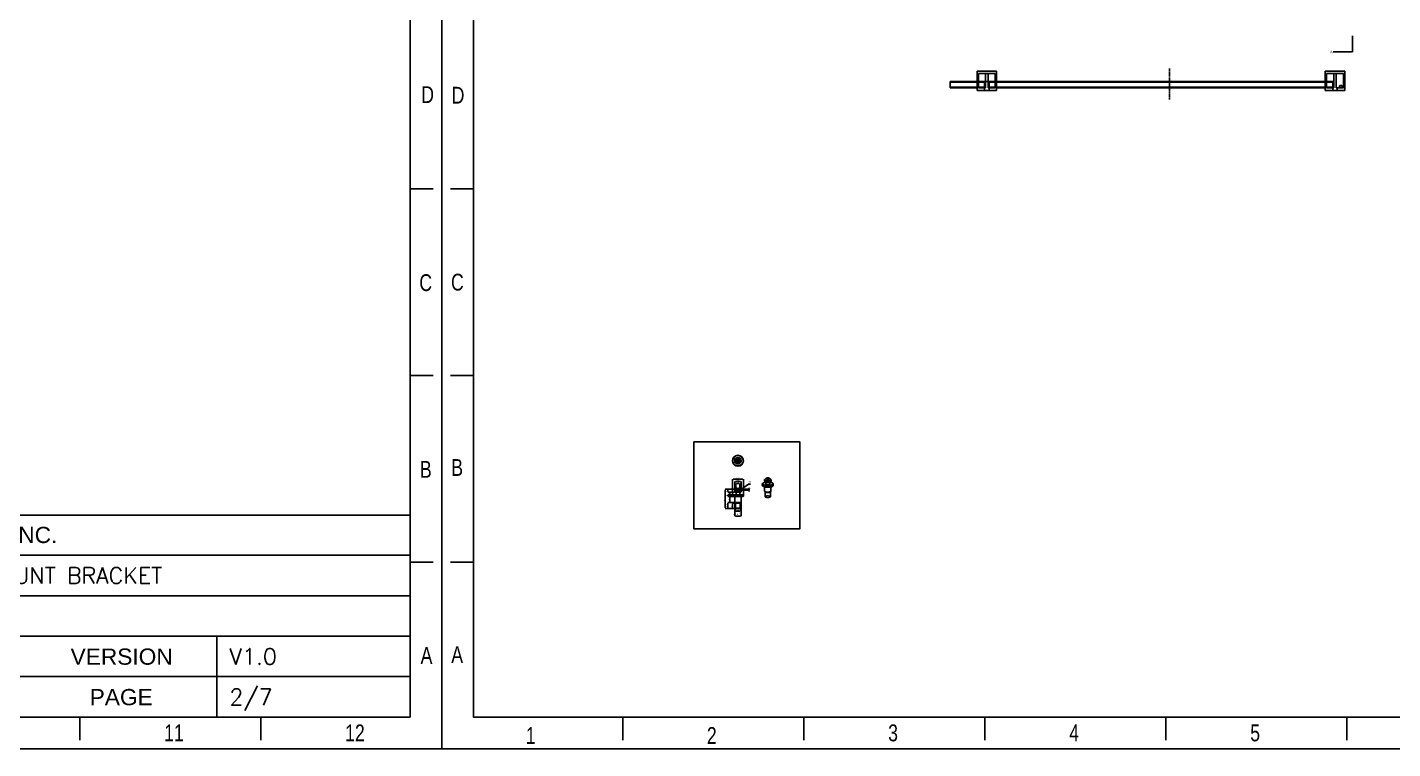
# Model space of a CAD drawing. Header units: millimetres. Extents: x 9226 to 36041, y 16031 to 21779.
# Drawn here: x 15320 to 17437, y 16031 to 17150 of the extents above; entities that cross this region are included whole.
import ezdxf

# ---------------------------------------------------------------- set-up
doc = ezdxf.new("R2010")
doc.units = ezdxf.units.MM
doc.linetypes.add('CENTER', pattern=[0.6, 0.375, -0.075, 0.075, -0.075])
doc.layers.add('02___PRT_ALL_AXES', color=7, linetype='Continuous')
doc.layers.add('center', color=1, linetype='CENTER')
doc.layers.add('标注层', color=3, linetype='Continuous', lineweight=25)
doc.styles.add('CKSTANDARD', font='arial.ttf')
doc.styles.add('Roamns', font='romans.shx')
doc.styles.add('SLDTEXTSTYLE2', font='')
doc.styles.add('SLDTEXTSTYLE5', font='TXT', dxfattribs={"width": 0.7})
doc.styles.get("Standard").update_dxf_attribs({"font": 'arial.ttf'})
doc.styles.get('SLDTEXTSTYLE2').set_extended_font_data('宋体')
doc.dimstyles.new('ISO-15', dxfattribs={"dimtxt": 15, "dimasz": 4, "dimexe": 1.25, "dimexo": 5, "dimgap": 5, "dimtad": 1, "dimtoh": 1, "dimdec": 1, "dimdsep": 46, "dimtxsty": 'Standard', "dimcen": 2.5, "dimadec": 0, "dimazin": 0, "dimtfac": 1, "dimtdec": 1, "dimtmove": 0, "dimatfit": 3, "dimfxl": 1, "dimarcsym": 0})
doc.dimstyles.new('SLDDIMSTYLE0', dxfattribs={"dimtxt": 2, "dimasz": 1, "dimexe": 0, "dimexo": 0.0625, "dimgap": 0.5, "dimtad": 1, "dimtoh": 1, "dimrnd": 1e-09, "dimzin": 9, "dimdsep": 46, "dimtxsty": 'SLDTEXTSTYLE2', "dimcen": 0.09, "dimazin": 2, "dimtp": 0.05, "dimtm": 0.05, "dimtfac": 1, "dimtmove": 0, "dimatfit": 3, "dimfxl": 1, "dimfrac": 2, "dimtolj": 1, "dimarcsym": 0})

# ---------------------------------------------------------------- blocks, each defined once
blk = doc.blocks.new('standard template')
for p, q in [((456, 14517), (54, 14517)), ((37812, 14517), (37409, 14517)), ((456, 11245), (54, 11245)), ((37812, 11245), (37409, 11245)), ((456, 10901), (456, 8211)), ((456, 8211), (456, 10446)), ((456, 6313), (456, 10291)), ((23857, 8796), (37409, 8796)), ((456, 7973), (54, 7973)), ((456, 7944), (456, 5254)), ((23857, 8093), (37409, 8093)), ((37812, 7973), (37409, 7973)), ((23857, 7383), (37409, 7383)), ((23857, 6674), (37409, 6674)), ((34021, 6674), (34021, 5254)), ((23857, 5964), (37409, 5964)), ((456, 5254), (37409, 5254)), ((3074, 5254), (3074, 4851)), ((6246, 4851), (6246, 5254)), ((9418, 4851), (9418, 5254)), ((12589, 4851), (12589, 5254)), ((15761, 4851), (15761, 5254)), ((31619, 4851), (31619, 5254)), ((34791, 4851), (34791, 5254))]:
    blk.add_line(p, q)
at = {"color": 7}
blk.add_line((28856, 8796), (31734, 8796), dxfattribs=at)
blk.add_lwpolyline([(37963, 4700), (-97, 4700), (-97, 30879), (37963, 30879)], close=True)
for points in [[(456, 6674), (456, 5964), (456, 5254), (456, 30226), (37409, 30226), (37409, 5254)], [(456, 9631), (456, 8921), (456, 8211)]]:
    blk.add_lwpolyline(points, dxfattribs=at)
at = {"style": 'CKSTANDARD', "width": 0.75}
for s, height, p in [('D', 295, (74, 16009)), ('D', 295, (37601, 16020)), ('C', 295, (62, 12732)), ('C', 295, (37567, 12723)), ('B', 295, (67, 9483)), ('B', 295, (37578, 9450)), ('A', 295, (67, 6202)), ('A', 295, (37590, 6188)), ('1', 295, (1373, 4783)), ('2', 295, (4545, 4783)), ('3', 295, (7722, 4830)), ('4', 295, (10894, 4830)), ('5', 295, (14066, 4830)), ('11', 294.8, (33096, 4830)), ('12', 294.8, (36267, 4830))]:
    blk.add_text(s, height=height, dxfattribs=at).set_placement(p)
at = {"char_height": 284.52, "width": 3912.01, "attachment_point": 1, "style": 'Roamns'}
for s, insert in [('{\\fArial|b0|i0|c0|p34;ABSEN INC.}', (28972, 8590)), ('{\\fArial|b0|i0|c0|p34;VERSION}', (31457, 6457)), ('{\\fArial|b0|i0|c0|p34;PAGE}', (31791, 5747))]:
    blk.add_mtext(s, dxfattribs=dict(at, insert=insert))
at = {"style": 'Roamns'}
for tag, p in [('PAGE_NAME', (27466, 7594)), ('PROJECT_NAME', (27466, 6884)), ('DRAWN_NAME', (27466, 6174)), ('VERSION', (34241, 6174)), ('SELECT_DATA', (27466, 5464)), ('PAGE_NUMBER', (34241, 5464))]:
    blk.add_attdef(tag, p, '', height=285, dxfattribs=at)
blk = doc.blocks.new('*D370')
at = {"layer": 'Defpoints', "color": 0, "transparency": 16777216}
for p in [(16416.5, 16431.3), (16426.5, 16445.3), (16426.5, 16431.3)]:
    blk.add_point(p, dxfattribs=at)
at = {"layer": '标注层', "color": 0, "lineweight": -2, "transparency": 16777216}
for p, q in [((16416.5, 16431.3), (16416.5, 16445.3)), ((16417.5, 16445.3), (16425.5, 16445.3)), ((16426.5, 16431.3), (16426.5, 16445.3))]:
    blk.add_line(p, q, dxfattribs=at)
at = {"layer": '标注层', "color": 0, "transparency": 16777216}
for points in [[(16417.5, 16445.5), (16417.5, 16445.2), (16416.5, 16445.3)], [(16425.5, 16445.5), (16425.5, 16445.2), (16426.5, 16445.3)]]:
    blk.add_solid(points, dxfattribs=at)
at = {"layer": '标注层', "color": 0, "transparency": 16777216, "insert": (16421.5, 16447.8), "char_height": 2, "attachment_point": 2, "style": 'SLDTEXTSTYLE2'}
blk.add_mtext('\\A1;%%c10', dxfattribs=at)
blk = doc.blocks.new('*D371')
at = {"layer": 'Defpoints', "color": 0, "transparency": 16777216}
for p in [(16430, 16448.8), (16413, 16424.3), (16430, 16424.3)]:
    blk.add_point(p, dxfattribs=at)
at = {"layer": '标注层', "color": 0, "lineweight": -2, "transparency": 16777216}
for p, q in [((16413, 16424.3), (16413, 16448.8)), ((16414, 16448.8), (16429, 16448.8)), ((16430, 16424.3), (16430, 16448.8))]:
    blk.add_line(p, q, dxfattribs=at)
at = {"layer": '标注层', "color": 0, "transparency": 16777216}
for points in [[(16414, 16449), (16414, 16448.6), (16413, 16448.8)], [(16429, 16449), (16429, 16448.6), (16430, 16448.8)]]:
    blk.add_solid(points, dxfattribs=at)
at = {"layer": '标注层', "color": 0, "transparency": 16777216, "insert": (16421.5, 16451.3), "char_height": 2, "attachment_point": 2, "style": 'SLDTEXTSTYLE2'}
blk.add_mtext('\\A1;%%c17', dxfattribs=at)
blk = doc.blocks.new('*D372')
at = {"layer": 'Defpoints', "color": 0, "transparency": 16777216}
for p in [(16424.5, 16441.9), (16418.5, 16428.8), (16424.5, 16428.8)]:
    blk.add_point(p, dxfattribs=at)
at = {"layer": '标注层', "color": 0, "lineweight": -2, "transparency": 16777216}
for p, q in [((16418.5, 16428.8), (16418.5, 16441.9)), ((16419.5, 16441.9), (16423.5, 16441.9)), ((16424.5, 16428.8), (16424.5, 16441.9))]:
    blk.add_line(p, q, dxfattribs=at)
at = {"layer": '标注层', "color": 0, "transparency": 16777216}
for points in [[(16419.5, 16442.1), (16419.5, 16441.8), (16418.5, 16441.9)], [(16423.5, 16442.1), (16423.5, 16441.8), (16424.5, 16441.9)]]:
    blk.add_solid(points, dxfattribs=at)
at = {"layer": '标注层', "color": 0, "transparency": 16777216, "insert": (16421.5, 16444.4), "char_height": 2, "attachment_point": 2, "style": 'SLDTEXTSTYLE2'}
blk.add_mtext('\\A1;%%c6', dxfattribs=at)
blk = doc.blocks.new('*D373')
at = {"layer": 'Defpoints', "color": 0, "transparency": 16777216}
for p in [(16416.6, 16412.8), (16426.4, 16412.8), (16426.4, 16391.7)]:
    blk.add_point(p, dxfattribs=at)
at = {"layer": '标注层', "color": 0, "lineweight": -2, "transparency": 16777216}
for p, q in [((16416.6, 16412.7), (16416.6, 16391.7)), ((16426.4, 16412.7), (16426.4, 16391.7)), ((16417.6, 16391.7), (16425.4, 16391.7))]:
    blk.add_line(p, q, dxfattribs=at)
at = {"layer": '标注层', "color": 0, "transparency": 16777216}
for points in [[(16417.6, 16391.9), (16417.6, 16391.6), (16416.6, 16391.7)], [(16425.4, 16391.9), (16425.4, 16391.6), (16426.4, 16391.7)]]:
    blk.add_solid(points, dxfattribs=at)
at = {"layer": '标注层', "color": 0, "transparency": 16777216, "insert": (16421.5, 16396.8), "char_height": 2, "attachment_point": 2, "style": 'SLDTEXTSTYLE2'}
blk.add_mtext('\\A1;%%c9.8\\S+0.1^  0;', dxfattribs=at)
blk = doc.blocks.new('*D374')
at = {"layer": 'Defpoints', "color": 0, "transparency": 16777216}
for p in [(16417.5, 16403.8), (16425.5, 16403.8), (16425.5, 16399.4)]:
    blk.add_point(p, dxfattribs=at)
at = {"layer": '标注层', "color": 0, "lineweight": -2, "transparency": 16777216}
for p, q in [((16417.5, 16403.7), (16417.5, 16399.4)), ((16418.5, 16399.4), (16424.5, 16399.4)), ((16425.5, 16403.7), (16425.5, 16399.4))]:
    blk.add_line(p, q, dxfattribs=at)
at = {"layer": '标注层', "color": 0, "transparency": 16777216}
for points in [[(16418.5, 16399.6), (16418.5, 16399.3), (16417.5, 16399.4)], [(16424.5, 16399.6), (16424.5, 16399.3), (16425.5, 16399.4)]]:
    blk.add_solid(points, dxfattribs=at)
at = {"layer": '标注层', "color": 0, "transparency": 16777216, "insert": (16421.5, 16401.9), "char_height": 2, "attachment_point": 2, "style": 'SLDTEXTSTYLE2'}
blk.add_mtext('\\A1;M8', dxfattribs=at)
blk = doc.blocks.new('*D375')
at = {"layer": 'Defpoints', "color": 0, "transparency": 16777216}
for p in [(16418.5, 16433.3), (16401.6, 16403.3), (16418, 16403.3)]:
    blk.add_point(p, dxfattribs=at)
at = {"layer": '标注层', "color": 0, "lineweight": -2, "transparency": 16777216}
for p, q in [((16418.5, 16433.3), (16401.6, 16433.3)), ((16401.6, 16432.3), (16401.6, 16404.3)), ((16418, 16403.3), (16401.6, 16403.3))]:
    blk.add_line(p, q, dxfattribs=at)
at = {"layer": '标注层', "color": 0, "transparency": 16777216}
for points in [[(16401.4, 16432.3), (16401.8, 16432.3), (16401.6, 16433.3)], [(16401.4, 16404.3), (16401.8, 16404.3), (16401.6, 16403.3)]]:
    blk.add_solid(points, dxfattribs=at)
at = {"layer": '标注层', "color": 0, "transparency": 16777216, "insert": (16399.1, 16416.8), "char_height": 2, "attachment_point": 2, "rotation": 90, "style": 'SLDTEXTSTYLE2'}
blk.add_mtext('\\A1;30', dxfattribs=at)
blk = doc.blocks.new('*D376')
at = {"layer": 'Defpoints', "color": 0, "transparency": 16777216}
for p in [(16417.5, 16411.8), (16413, 16403.3), (16418, 16403.3)]:
    blk.add_point(p, dxfattribs=at)
at = {"layer": '标注层', "color": 0, "lineweight": -2, "transparency": 16777216}
for p, q in [((16417.5, 16411.8), (16413, 16411.8)), ((16413, 16410.8), (16413, 16404.3)), ((16418, 16403.3), (16413, 16403.3))]:
    blk.add_line(p, q, dxfattribs=at)
at = {"layer": '标注层', "color": 0, "transparency": 16777216}
for points in [[(16412.8, 16410.8), (16413.1, 16410.8), (16413, 16411.8)], [(16412.8, 16404.3), (16413.1, 16404.3), (16413, 16403.3)]]:
    blk.add_solid(points, dxfattribs=at)
at = {"layer": '标注层', "color": 0, "transparency": 16777216, "insert": (16410.5, 16407.5), "char_height": 2, "attachment_point": 2, "rotation": 90, "style": 'SLDTEXTSTYLE2'}
blk.add_mtext('\\A1;8.5', dxfattribs=at)
blk = doc.blocks.new('*D377')
at = {"layer": 'Defpoints', "color": 0, "transparency": 16777216}
for p in [(16416.6, 16412.8), (16405.6, 16403.3), (16418, 16403.3)]:
    blk.add_point(p, dxfattribs=at)
at = {"layer": '标注层', "color": 0, "lineweight": -2, "transparency": 16777216}
for p, q in [((16416.6, 16412.8), (16405.6, 16412.8)), ((16405.6, 16411.8), (16405.6, 16404.3)), ((16418, 16403.3), (16405.6, 16403.3))]:
    blk.add_line(p, q, dxfattribs=at)
at = {"layer": '标注层', "color": 0, "transparency": 16777216}
for points in [[(16405.4, 16411.8), (16405.7, 16411.8), (16405.6, 16412.8)], [(16405.4, 16404.3), (16405.7, 16404.3), (16405.6, 16403.3)]]:
    blk.add_solid(points, dxfattribs=at)
at = {"layer": '标注层', "color": 0, "transparency": 16777216, "insert": (16403.1, 16408), "char_height": 2, "attachment_point": 2, "rotation": 90, "style": 'SLDTEXTSTYLE2'}
blk.add_mtext('\\A1;9.5', dxfattribs=at)
blk = doc.blocks.new('*D378')
at = {"layer": 'Defpoints', "color": 0, "transparency": 16777216}
for p in [(16408.9, 16421.8), (16413.5, 16421.8), (16416.6, 16412.8)]:
    blk.add_point(p, dxfattribs=at)
at = {"layer": '标注层', "color": 0, "lineweight": -2, "transparency": 16777216}
for p, q in [((16413.5, 16421.8), (16408.9, 16421.8)), ((16408.9, 16413.8), (16408.9, 16420.8)), ((16416.6, 16412.8), (16408.9, 16412.8))]:
    blk.add_line(p, q, dxfattribs=at)
at = {"layer": '标注层', "color": 0, "transparency": 16777216}
for points in [[(16408.8, 16420.8), (16409.1, 16420.8), (16408.9, 16421.8)], [(16408.8, 16413.8), (16409.1, 16413.8), (16408.9, 16412.8)]]:
    blk.add_solid(points, dxfattribs=at)
at = {"layer": '标注层', "color": 0, "transparency": 16777216, "insert": (16406.4, 16417.3), "char_height": 2, "attachment_point": 2, "rotation": 90, "style": 'SLDTEXTSTYLE2'}
blk.add_mtext('\\A1;9', dxfattribs=at)
blk = doc.blocks.new('*D379')
at = {"layer": 'Defpoints', "color": 0, "transparency": 16777216}
for p in [(16405.6, 16421.8), (16413.5, 16424.8), (16413.5, 16421.8)]:
    blk.add_point(p, dxfattribs=at)
at = {"layer": '标注层', "color": 0, "lineweight": -2, "transparency": 16777216}
for p, q in [((16413.5, 16424.8), (16405.6, 16424.8)), ((16405.6, 16423.8), (16405.6, 16422.8)), ((16413.5, 16421.8), (16405.6, 16421.8))]:
    blk.add_line(p, q, dxfattribs=at)
at = {"layer": '标注层', "color": 0, "transparency": 16777216}
for points in [[(16405.4, 16423.8), (16405.7, 16423.8), (16405.6, 16424.8)], [(16405.4, 16422.8), (16405.7, 16422.8), (16405.6, 16421.8)]]:
    blk.add_solid(points, dxfattribs=at)
at = {"layer": '标注层', "color": 0, "transparency": 16777216, "insert": (16403.1, 16423.3), "char_height": 2, "attachment_point": 2, "rotation": 90, "style": 'SLDTEXTSTYLE2'}
blk.add_mtext('\\A1;3', dxfattribs=at)
blk = doc.blocks.new('*D380')
at = {"layer": 'Defpoints', "color": 0, "transparency": 16777216}
for p in [(16408.9, 16424.8), (16418.5, 16428.8), (16418.5, 16424.8)]:
    blk.add_point(p, dxfattribs=at)
at = {"layer": '标注层', "color": 0, "lineweight": -2, "transparency": 16777216}
for p, q in [((16418.5, 16428.8), (16408.9, 16428.8)), ((16408.9, 16427.8), (16408.9, 16425.8)), ((16418.5, 16424.8), (16408.9, 16424.8))]:
    blk.add_line(p, q, dxfattribs=at)
at = {"layer": '标注层', "color": 0, "transparency": 16777216}
for points in [[(16408.8, 16427.8), (16409.1, 16427.8), (16408.9, 16428.8)], [(16408.8, 16425.8), (16409.1, 16425.8), (16408.9, 16424.8)]]:
    blk.add_solid(points, dxfattribs=at)
at = {"layer": '标注层', "color": 0, "transparency": 16777216, "insert": (16406.4, 16426.8), "char_height": 2, "attachment_point": 2, "rotation": 90, "style": 'SLDTEXTSTYLE2'}
blk.add_mtext('\\A1;4', dxfattribs=at)
blk = doc.blocks.new('SW_CHAMFER_DIMENSION_0')
at = {"layer": '标注层', "color": 0}
for p, q in [((-12.2, -8.8), (0, 0)), ((0, 0), (3.1, 0))]:
    blk.add_line(p, q, dxfattribs=at)
blk.add_solid([(-12.2, -8.8), (-8.5, -6.8), (-9.1, -6)], dxfattribs=at)
at = {"layer": '标注层', "color": 0, "char_height": 3.5, "attachment_point": 1, "style": 'SLDTEXTSTYLE5'}
for s, insert in [('C', (0, 4.5)), ('2', (1.5, 4.5))]:
    blk.add_mtext(s, dxfattribs=dict(at, insert=insert))
blk = doc.blocks.new('*D381')
at = {"color": 0, "lineweight": -2, "transparency": 16777216}
for p, q in [((16419.8, 16435.1), (16418.8, 16435.1)), ((16420.8, 16433.3), (16420.8, 16435.1)), ((16420.8, 16435.1), (16422.3, 16435.1)), ((16422.3, 16433.3), (16422.3, 16435.1)), ((16423.3, 16435.1), (16424.3, 16435.1))]:
    blk.add_line(p, q, dxfattribs=at)
at = {"color": 0, "transparency": 16777216}
for points in [[(16419.8, 16435.3), (16419.8, 16435), (16420.8, 16435.1)], [(16423.3, 16435.3), (16423.3, 16435), (16422.3, 16435.1)]]:
    blk.add_solid(points, dxfattribs=at)
at = {"layer": 'Defpoints', "color": 0, "transparency": 16777216}
for p in [(16420.8, 16433.3), (16422.3, 16435.1), (16422.3, 16433.3)]:
    blk.add_point(p, dxfattribs=at)
at = {"color": 0, "transparency": 16777216, "insert": (16421.5, 16436.5), "char_height": 2, "attachment_point": 5, "style": 'SLDTEXTSTYLE2'}
blk.add_mtext('\\A1;1.5', dxfattribs=at)
blk = doc.blocks.new('*D382')
at = {"color": 0, "lineweight": -2, "transparency": 16777216}
for p, q in [((16420.8, 16433.3), (16439, 16433.3)), ((16420.8, 16431.8), (16439, 16431.8)), ((16439, 16434.3), (16439, 16435.3)), ((16439, 16431.8), (16439, 16433.3)), ((16439, 16430.8), (16439, 16429.8))]:
    blk.add_line(p, q, dxfattribs=at)
at = {"color": 0, "transparency": 16777216}
for points in [[(16438.8, 16434.3), (16439.2, 16434.3), (16439, 16433.3)], [(16438.8, 16430.8), (16439.2, 16430.8), (16439, 16431.8)]]:
    blk.add_solid(points, dxfattribs=at)
at = {"layer": 'Defpoints', "color": 0, "transparency": 16777216}
for p in [(16420.8, 16433.3), (16420.8, 16431.8), (16439, 16433.3)]:
    blk.add_point(p, dxfattribs=at)
at = {"color": 0, "transparency": 16777216, "insert": (16440.5, 16432.5), "char_height": 2, "attachment_point": 5, "rotation": 90, "style": 'SLDTEXTSTYLE2'}
blk.add_mtext('\\A1;1.5', dxfattribs=at)
blk = doc.blocks.new('*D383')
at = {"color": 0, "lineweight": -2, "transparency": 16777216}
for p, q in [((16418.5, 16433.3), (16405.6, 16433.3)), ((16405.6, 16432.3), (16405.6, 16429.8)), ((16417, 16428.8), (16405.6, 16428.8))]:
    blk.add_line(p, q, dxfattribs=at)
at = {"color": 0, "transparency": 16777216}
for points in [[(16405.4, 16432.3), (16405.7, 16432.3), (16405.6, 16433.3)], [(16405.4, 16429.8), (16405.7, 16429.8), (16405.6, 16428.8)]]:
    blk.add_solid(points, dxfattribs=at)
at = {"layer": 'Defpoints', "color": 0, "transparency": 16777216}
for p in [(16418.5, 16433.3), (16405.6, 16428.8), (16417, 16428.8)]:
    blk.add_point(p, dxfattribs=at)
at = {"color": 0, "transparency": 16777216, "insert": (16404.1, 16431), "char_height": 2, "attachment_point": 5, "rotation": 90, "style": 'SLDTEXTSTYLE2'}
blk.add_mtext('\\A1;4.5', dxfattribs=at)

msp = doc.modelspace()

# ---------------------------------------------------------------- linework, layer by layer
at = {"lineweight": -3}
msp.add_line((17374.367, 17111.771), (17374.367, 17136.771), dxfattribs=at)
at = {"color": 7, "linetype": 'Continuous', "lineweight": -3}
for p, q in [((16750.367, 17065.351), (16750.867, 17065.851)), ((16750.367, 17056.351), (16750.367, 17065.351)), ((16750.867, 17055.851), (16750.867, 17065.851)), ((16808.898, 17065.851), (16750.867, 17065.851)), ((16792.367, 17081.851), (16792.367, 17051.851)), ((16822.367, 17081.851), (16792.367, 17081.851)), ((16794.367, 17055.851), (16794.367, 17078.351)), ((16794.367, 17078.351), (16820.367, 17078.351)), ((16803.867, 17065.851), (16799.837, 17065.851)), ((16803.867, 17051.851), (16803.867, 17065.851)), ((16804.367, 17065.351), (16803.867, 17065.851)), ((16804.367, 17065.351), (16804.367, 17056.351)), ((16805.367, 17078.351), (16805.367, 17055.851)), ((16809.367, 17078.351), (16809.367, 17055.851)), ((16810.367, 17065.351), (16810.867, 17065.851)), ((16810.367, 17056.351), (16810.367, 17065.351)), ((16810.867, 17051.851), (16810.867, 17065.851)), ((16810.867, 17065.851), (16814.898, 17065.851)), ((16820.367, 17078.351), (16820.367, 17055.851)), ((16822.367, 17051.851), (16822.367, 17081.851)), ((17362.367, 17081.851), (17332.367, 17081.851)), ((17332.367, 17081.851), (17332.367, 17051.851)), ((17334.367, 17078.351), (17360.367, 17078.351)), ((17334.367, 17055.851), (17334.367, 17078.351)), ((17339.837, 17065.851), (17343.867, 17065.851)), ((17344.367, 17065.351), (17343.867, 17065.851)), ((17343.867, 17065.851), (17343.867, 17055.927)), ((17344.367, 17065.351), (17344.367, 17056.351)), ((17345.367, 17078.351), (17345.367, 17055.851)), ((17349.367, 17078.351), (17349.367, 17055.851)), ((17360.367, 17078.351), (17360.367, 17055.851)), ((17362.367, 17051.851), (17362.367, 17081.851)), ((16792.367, 17064.851), (16750.367, 17064.851)), ((16792.367, 17056.851), (16750.367, 17056.851)), ((16750.367, 17056.351), (16750.867, 17055.851)), ((16781.898, 17055.851), (16750.867, 17055.851)), ((16792.367, 17051.851), (16822.367, 17051.851)), ((16804.367, 17064.851), (16794.367, 17064.851)), ((16804.367, 17056.851), (16794.367, 17056.851)), ((16805.367, 17055.851), (16794.367, 17055.851)), ((16804.367, 17056.351), (16803.867, 17055.851)), ((16820.367, 17055.851), (16809.367, 17055.851)), ((16810.367, 17064.851), (16820.367, 17064.851)), ((16810.367, 17056.851), (16820.367, 17056.851)), ((16810.367, 17056.351), (16810.867, 17055.851)), ((16822.367, 17064.851), (17332.367, 17064.851)), ((16822.367, 17056.851), (17332.367, 17056.851)), ((17332.367, 17051.851), (17362.367, 17051.851)), ((17334.367, 17064.851), (17344.367, 17064.851)), ((17334.367, 17056.851), (17344.367, 17056.851)), ((17334.367, 17055.851), (17345.367, 17055.851)), ((17344.367, 17056.351), (17343.867, 17055.851)), ((17343.867, 17051.851), (17343.867, 17055.851)), ((17349.367, 17055.851), (17360.367, 17055.851)), ((17350.867, 17051.851), (17350.867, 17055.851)), ((17354.867, 17059.851), (17354.367, 17059.351)), ((17358.367, 17059.351), (17354.367, 17059.351)), ((17354.367, 17059.351), (17354.367, 17055.851)), ((17357.867, 17059.851), (17354.867, 17059.851)), ((17357.867, 17059.851), (17358.367, 17059.351)), ((17358.367, 17059.351), (17358.367, 17055.851))]:
    msp.add_line(p, q, dxfattribs=at)
at = {"color": 7, "linetype": 'Continuous'}
for p, q in [((16420.781, 16473.062), (16420.781, 16481.94)), ((16422.281, 16473.062), (16422.281, 16481.94))]:
    msp.add_line(p, q, dxfattribs=at)
at = {"color": 7, "linetype": 'Continuous', "lineweight": 25}
for p, q in [((16418.531, 16433.268), (16416.531, 16431.268)), ((16416.531, 16431.268), (16416.531, 16429.268)), ((16426.531, 16431.268), (16416.531, 16431.268)), ((16418.531, 16433.268), (16420.781, 16433.268)), ((16422.281, 16433.268), (16424.531, 16433.268)), ((16426.531, 16431.268), (16424.531, 16433.268)), ((16426.531, 16429.268), (16426.531, 16431.268)), ((16459.325, 16441.257), (16459.325, 16439.371)), ((16460.342, 16442.671), (16459.874, 16442.259)), ((16459.874, 16438.37), (16460.342, 16437.957)), ((16462.825, 16447.857), (16462.825, 16445.971)), ((16462.925, 16436.792), (16462.925, 16430.415)), ((16465.019, 16450.096), (16463.148, 16448.446)), ((16463.148, 16445.382), (16463.616, 16444.969)), ((16464.825, 16444.382), (16464.825, 16441.728)), ((16472.502, 16448.446), (16470.632, 16450.096)), ((16470.825, 16441.728), (16470.825, 16444.382)), ((16472.035, 16444.969), (16472.502, 16445.382)), ((16472.725, 16430.415), (16472.725, 16436.792)), ((16472.825, 16445.971), (16472.825, 16447.857)), ((16475.776, 16442.259), (16475.309, 16442.671)), ((16475.309, 16437.957), (16475.776, 16438.37)), ((16476.325, 16439.371), (16476.325, 16441.257)), ((16413.531, 16424.768), (16413.031, 16424.268)), ((16413.031, 16424.268), (16413.031, 16422.268)), ((16430.031, 16424.268), (16413.031, 16424.268)), ((16413.031, 16422.268), (16413.531, 16421.768)), ((16413.031, 16422.268), (16430.031, 16422.268)), ((16413.531, 16424.768), (16429.531, 16424.768)), ((16429.531, 16421.768), (16413.531, 16421.768)), ((16416.531, 16429.268), (16417.031, 16428.768)), ((16416.531, 16429.268), (16426.531, 16429.268)), ((16416.631, 16421.768), (16416.631, 16412.768)), ((16426.431, 16412.768), (16416.631, 16412.768)), ((16426.031, 16428.768), (16417.031, 16428.768)), ((16417.531, 16411.768), (16417.531, 16403.768)), ((16417.531, 16411.768), (16421.531, 16411.768)), ((16418.031, 16412.768), (16418.031, 16411.768)), ((16418.531, 16428.768), (16418.531, 16424.768)), ((16421.531, 16411.768), (16425.531, 16411.768)), ((16424.531, 16424.768), (16424.531, 16428.768)), ((16425.031, 16411.768), (16425.031, 16412.768)), ((16425.531, 16403.768), (16425.531, 16411.768)), ((16426.031, 16428.768), (16426.531, 16429.268)), ((16426.431, 16412.768), (16426.431, 16421.768)), ((16430.031, 16424.268), (16429.531, 16424.768)), ((16429.531, 16421.768), (16430.031, 16422.268)), ((16430.031, 16422.268), (16430.031, 16424.268)), ((16463.825, 16429.471), (16463.825, 16421.929)), ((16464.084, 16421.458), (16464.551, 16421.046)), ((16471.099, 16421.046), (16471.567, 16421.458)), ((16471.825, 16421.929), (16471.825, 16429.471)), ((16417.531, 16403.768), (16418.031, 16403.268)), ((16417.531, 16403.768), (16425.531, 16403.768)), ((16425.031, 16403.268), (16418.031, 16403.268)), ((16425.031, 16403.268), (16425.531, 16403.768))]:
    msp.add_line(p, q, dxfattribs=at)
at = {"color": 7}
for p, q in [((16420.781, 16433.268), (16420.781, 16431.768)), ((16420.781, 16431.768), (16422.281, 16431.768)), ((16422.281, 16431.768), (16422.281, 16433.268))]:
    msp.add_line(p, q, dxfattribs=at)
at = {"color": 7, "linetype": 'Continuous', "lineweight": 18}
for p, q in [((16418.207, 16403.268), (16418.207, 16412.768)), ((16424.854, 16403.268), (16424.854, 16412.768))]:
    msp.add_line(p, q, dxfattribs=at)
msp.add_lwpolyline([(16352.94, 16506.729), (16517.673, 16506.729), (16517.673, 16371.943), (16352.94, 16371.943)], close=True)
at = {"color": 7, "linetype": 'Continuous', "lineweight": 25, "flags": 128}
for points in [[(16459.325, 16439.371), (16459.333, 16439.253), (16459.366, 16439.096), (16459.425, 16438.94), (16459.51, 16438.785), (16459.62, 16438.632), (16459.756, 16438.481), (16459.917, 16438.333), (16460.103, 16438.188), (16460.312, 16438.046), (16460.544, 16437.909), (16460.799, 16437.777), (16461.076, 16437.649), (16461.374, 16437.527), (16461.691, 16437.41), (16462.028, 16437.299), (16462.382, 16437.195), (16462.753, 16437.098), (16463.14, 16437.007), (16463.542, 16436.924), (16463.956, 16436.849), (16464.383, 16436.781), (16464.82, 16436.721)], [(16464.82, 16438.607), (16464.383, 16438.666), (16463.956, 16438.734), (16463.542, 16438.81), (16463.14, 16438.893), (16462.753, 16438.983), (16462.382, 16439.081), (16462.028, 16439.185), (16461.691, 16439.296), (16461.374, 16439.412), (16461.076, 16439.535), (16460.799, 16439.662), (16460.544, 16439.795), (16460.312, 16439.932), (16460.103, 16440.073), (16459.917, 16440.218), (16459.756, 16440.366), (16459.62, 16440.517), (16459.51, 16440.67), (16459.425, 16440.825), (16459.366, 16440.982), (16459.333, 16441.139), (16459.326, 16441.296), (16459.346, 16441.454), (16459.392, 16441.61), (16459.464, 16441.766), (16459.562, 16441.92), (16459.685, 16442.072), (16459.833, 16442.222), (16459.874, 16442.259)], [(16464.825, 16444.2), (16464.587, 16444.167), (16464.17, 16444.101), (16463.767, 16444.026), (16463.376, 16443.945), (16463, 16443.855), (16462.641, 16443.759), (16462.298, 16443.656), (16461.974, 16443.547), (16461.67, 16443.432), (16461.386, 16443.311), (16461.123, 16443.184), (16460.882, 16443.053), (16460.665, 16442.918), (16460.471, 16442.778), (16460.302, 16442.635), (16460.158, 16442.489), (16460.039, 16442.341), (16459.946, 16442.19), (16459.88, 16442.038), (16459.839, 16441.885), (16459.825, 16441.731), (16459.838, 16441.578), (16459.878, 16441.425), (16459.943, 16441.272), (16460.035, 16441.122), (16460.153, 16440.973), (16460.296, 16440.827), (16460.464, 16440.684), (16460.657, 16440.544), (16460.874, 16440.409), (16461.113, 16440.277), (16461.375, 16440.151), (16461.659, 16440.03), (16461.963, 16439.914), (16462.286, 16439.804), (16462.628, 16439.701), (16462.987, 16439.605), (16463.362, 16439.515), (16463.751, 16439.433), (16464.155, 16439.359), (16464.571, 16439.292), (16464.997, 16439.234)], [(16462.825, 16445.971), (16462.829, 16445.904), (16462.858, 16445.782), (16462.912, 16445.662), (16462.993, 16445.543), (16463.1, 16445.427), (16463.231, 16445.313), (16463.388, 16445.203), (16463.568, 16445.097), (16463.77, 16444.996), (16463.995, 16444.9), (16464.24, 16444.81), (16464.503, 16444.725), (16464.785, 16444.648), (16465.083, 16444.577), (16465.395, 16444.514), (16465.721, 16444.459), (16466.058, 16444.412)], [(16466.058, 16446.298), (16465.721, 16446.345), (16465.395, 16446.4), (16465.083, 16446.463), (16464.785, 16446.534), (16464.503, 16446.611), (16464.24, 16446.695), (16463.995, 16446.786), (16463.77, 16446.882), (16463.568, 16446.983), (16463.388, 16447.089), (16463.231, 16447.199), (16463.1, 16447.312), (16462.993, 16447.429), (16462.912, 16447.547), (16462.858, 16447.668), (16462.829, 16447.789), (16462.828, 16447.911), (16462.853, 16448.032), (16462.905, 16448.153), (16462.983, 16448.272), (16463.087, 16448.389), (16463.148, 16448.446)], [(16472.725, 16430.415), (16472.72, 16430.338), (16472.689, 16430.217), (16472.632, 16430.098), (16472.549, 16429.981), (16472.44, 16429.866), (16472.306, 16429.753), (16472.147, 16429.645), (16471.965, 16429.541), (16471.76, 16429.441), (16471.533, 16429.347), (16471.287, 16429.259), (16471.021, 16429.177), (16470.738, 16429.101), (16470.439, 16429.033), (16470.126, 16428.973), (16469.8, 16428.92), (16469.464, 16428.875), (16469.118, 16428.839), (16468.765, 16428.812), (16468.408, 16428.793), (16468.047, 16428.783), (16467.685, 16428.782), (16467.323, 16428.79), (16466.965, 16428.807), (16466.611, 16428.832), (16466.264, 16428.867), (16465.925, 16428.909), (16465.596, 16428.96), (16465.28, 16429.019), (16464.978, 16429.085), (16464.691, 16429.159), (16464.422, 16429.24), (16464.171, 16429.327), (16463.94, 16429.42), (16463.73, 16429.518), (16463.542, 16429.621), (16463.378, 16429.729), (16463.238, 16429.84), (16463.124, 16429.955), (16463.035, 16430.072), (16462.972, 16430.191), (16462.935, 16430.311), (16462.925, 16430.415)], [(16475.776, 16442.259), (16475.817, 16442.222), (16475.966, 16442.073), (16476.089, 16441.921), (16476.187, 16441.766), (16476.259, 16441.611), (16476.305, 16441.454), (16476.325, 16441.297), (16476.318, 16441.139), (16476.285, 16440.982), (16476.226, 16440.826), (16476.141, 16440.671), (16476.031, 16440.518), (16475.895, 16440.367), (16475.734, 16440.219), (16475.549, 16440.074), (16475.339, 16439.932), (16475.107, 16439.795), (16474.852, 16439.663), (16474.575, 16439.535), (16474.278, 16439.413), (16473.96, 16439.296), (16473.624, 16439.185), (16473.269, 16439.081), (16472.898, 16438.984), (16472.511, 16438.893), (16472.11, 16438.81), (16471.695, 16438.734), (16471.269, 16438.667), (16470.831, 16438.607), (16470.385, 16438.555), (16469.931, 16438.512), (16469.47, 16438.477), (16469.004, 16438.451), (16468.534, 16438.434), (16468.062, 16438.425), (16467.59, 16438.425), (16467.118, 16438.434), (16466.648, 16438.451), (16466.182, 16438.477), (16465.721, 16438.512), (16465.267, 16438.555), (16464.82, 16438.607)], [(16464.82, 16436.721), (16465.267, 16436.669), (16465.721, 16436.626), (16466.182, 16436.592), (16466.648, 16436.565), (16467.118, 16436.548), (16467.59, 16436.539), (16468.062, 16436.539), (16468.534, 16436.548), (16469.004, 16436.565), (16469.47, 16436.592), (16469.931, 16436.626), (16470.385, 16436.67), (16470.831, 16436.721), (16471.269, 16436.781), (16471.695, 16436.849), (16472.11, 16436.924), (16472.511, 16437.007), (16472.898, 16437.098), (16473.269, 16437.195), (16473.624, 16437.3), (16473.96, 16437.41), (16474.278, 16437.527), (16474.575, 16437.649), (16474.852, 16437.777), (16475.107, 16437.91), (16475.339, 16438.047), (16475.549, 16438.188), (16475.734, 16438.333), (16475.895, 16438.481), (16476.031, 16438.632), (16476.141, 16438.785), (16476.226, 16438.94), (16476.285, 16439.096), (16476.318, 16439.253), (16476.325, 16439.371)], [(16464.825, 16441.728), (16464.836, 16441.644), (16464.873, 16441.551), (16464.935, 16441.46), (16465.023, 16441.371), (16465.136, 16441.285), (16465.273, 16441.203), (16465.431, 16441.126), (16465.611, 16441.054), (16465.81, 16440.988), (16466.027, 16440.928), (16466.26, 16440.875), (16466.507, 16440.83), (16466.765, 16440.793)], [(16466.765, 16448.807), (16467.032, 16448.778), (16467.307, 16448.757), (16467.586, 16448.745), (16467.867, 16448.742), (16468.147, 16448.748), (16468.425, 16448.762), (16468.698, 16448.786), (16468.963, 16448.817), (16469.218, 16448.857), (16469.46, 16448.904), (16469.689, 16448.959), (16469.901, 16449.02), (16470.095, 16449.088), (16470.268, 16449.162), (16470.421, 16449.241), (16470.55, 16449.324), (16470.656, 16449.411), (16470.736, 16449.501), (16470.792, 16449.592), (16470.821, 16449.686), (16470.823, 16449.779), (16470.8, 16449.873), (16470.75, 16449.965), (16470.674, 16450.055), (16470.574, 16450.143), (16470.449, 16450.227), (16470.302, 16450.307), (16470.132, 16450.382), (16469.942, 16450.451), (16469.734, 16450.514), (16469.509, 16450.57), (16469.269, 16450.619), (16469.016, 16450.66), (16468.753, 16450.693), (16468.482, 16450.718), (16468.205, 16450.734), (16467.925, 16450.742), (16467.644, 16450.74), (16467.364, 16450.73), (16467.088, 16450.712), (16466.819, 16450.684), (16466.559, 16450.649), (16466.31, 16450.605), (16466.074, 16450.554), (16465.854, 16450.496), (16465.651, 16450.431), (16465.467, 16450.36), (16465.304, 16450.284), (16465.162, 16450.203), (16465.045, 16450.118), (16464.952, 16450.029), (16464.884, 16449.938), (16464.841, 16449.846), (16464.826, 16449.752), (16464.836, 16449.658), (16464.873, 16449.565), (16464.935, 16449.474), (16465.023, 16449.385), (16465.136, 16449.299), (16465.273, 16449.217), (16465.431, 16449.14), (16465.611, 16449.068), (16465.81, 16449.001), (16466.027, 16448.942), (16466.26, 16448.889), (16466.507, 16448.844), (16466.765, 16448.807)], [(16464.997, 16439.234), (16465.433, 16439.184), (16465.877, 16439.142), (16466.327, 16439.109), (16466.782, 16439.085), (16467.241, 16439.069), (16467.701, 16439.062), (16468.162, 16439.064), (16468.622, 16439.075), (16469.08, 16439.095), (16469.533, 16439.123), (16469.98, 16439.16), (16470.42, 16439.206), (16470.852, 16439.26), (16471.274, 16439.322), (16471.684, 16439.392), (16472.081, 16439.47), (16472.464, 16439.556), (16472.832, 16439.649), (16473.183, 16439.748), (16473.517, 16439.854), (16473.831, 16439.967), (16474.126, 16440.085), (16474.399, 16440.209), (16474.651, 16440.338), (16474.88, 16440.471), (16475.086, 16440.608), (16475.267, 16440.75), (16475.424, 16440.894), (16475.556, 16441.042), (16475.661, 16441.191), (16475.741, 16441.343), (16475.795, 16441.495), (16475.822, 16441.649), (16475.822, 16441.802), (16475.796, 16441.956), (16475.744, 16442.108), (16475.665, 16442.26), (16475.56, 16442.41), (16475.429, 16442.557), (16475.274, 16442.702), (16475.093, 16442.843), (16474.888, 16442.981), (16474.66, 16443.114), (16474.409, 16443.243), (16474.136, 16443.367), (16473.843, 16443.486), (16473.529, 16443.598), (16473.196, 16443.705), (16472.846, 16443.805), (16472.479, 16443.898), (16472.096, 16443.983), (16471.699, 16444.062), (16471.29, 16444.132), (16470.868, 16444.195), (16470.825, 16444.2)], [(16475.309, 16437.957), (16475.267, 16437.921), (16475.086, 16437.78), (16474.88, 16437.642), (16474.651, 16437.509), (16474.399, 16437.38), (16474.126, 16437.257), (16473.831, 16437.138), (16473.517, 16437.026), (16473.183, 16436.92), (16472.832, 16436.82), (16472.464, 16436.727), (16472.081, 16436.642), (16471.684, 16436.564), (16471.274, 16436.494), (16470.852, 16436.432), (16470.42, 16436.378), (16469.98, 16436.332), (16469.533, 16436.295), (16469.08, 16436.266), (16468.622, 16436.247), (16468.162, 16436.236), (16467.701, 16436.234), (16467.241, 16436.24), (16466.782, 16436.256), (16466.327, 16436.281), (16465.877, 16436.314), (16465.433, 16436.355), (16464.997, 16436.406)], [(16472.502, 16448.446), (16472.551, 16448.401), (16472.658, 16448.285), (16472.739, 16448.166), (16472.793, 16448.045), (16472.821, 16447.924), (16472.823, 16447.802), (16472.798, 16447.681), (16472.746, 16447.56), (16472.668, 16447.441), (16472.564, 16447.325), (16472.435, 16447.211), (16472.281, 16447.1), (16472.104, 16446.994), (16471.903, 16446.892), (16471.681, 16446.796), (16471.439, 16446.705), (16471.177, 16446.62), (16470.897, 16446.542), (16470.601, 16446.47), (16470.29, 16446.406), (16469.965, 16446.35), (16469.63, 16446.302), (16469.285, 16446.263), (16468.932, 16446.231), (16468.573, 16446.209), (16468.21, 16446.195), (16467.845, 16446.19), (16467.48, 16446.194), (16467.117, 16446.207), (16466.757, 16446.228), (16466.404, 16446.259), (16466.058, 16446.298)], [(16466.058, 16444.412), (16466.404, 16444.373), (16466.757, 16444.343), (16467.117, 16444.321), (16467.48, 16444.308), (16467.845, 16444.304), (16468.21, 16444.309), (16468.573, 16444.323), (16468.932, 16444.346), (16469.285, 16444.377), (16469.63, 16444.417), (16469.965, 16444.465), (16470.29, 16444.521), (16470.601, 16444.585), (16470.897, 16444.656), (16471.177, 16444.734), (16471.439, 16444.819), (16471.681, 16444.91), (16471.903, 16445.007), (16472.104, 16445.108), (16472.281, 16445.215), (16472.435, 16445.325), (16472.564, 16445.439), (16472.668, 16445.556), (16472.746, 16445.675), (16472.798, 16445.795), (16472.823, 16445.917), (16472.825, 16445.971)], [(16466.765, 16440.793), (16467.032, 16440.764), (16467.307, 16440.743), (16467.586, 16440.732), (16467.867, 16440.729), (16468.147, 16440.734), (16468.425, 16440.749), (16468.698, 16440.772), (16468.963, 16440.803), (16469.218, 16440.843), (16469.46, 16440.89), (16469.689, 16440.945), (16469.901, 16441.006), (16470.095, 16441.074), (16470.268, 16441.148), (16470.421, 16441.227), (16470.55, 16441.31), (16470.656, 16441.397), (16470.736, 16441.487), (16470.792, 16441.579), (16470.821, 16441.672), (16470.825, 16441.728)], [(16463.825, 16429.472), (16463.83, 16429.41), (16463.858, 16429.301), (16463.913, 16429.194), (16463.994, 16429.089), (16464.1, 16428.986), (16464.232, 16428.886), (16464.387, 16428.791), (16464.565, 16428.7), (16464.765, 16428.614), (16464.985, 16428.533), (16465.224, 16428.459), (16465.48, 16428.392), (16465.752, 16428.332), (16466.038, 16428.279), (16466.335, 16428.235), (16466.643, 16428.198), (16466.958, 16428.17), (16467.279, 16428.151), (16467.604, 16428.141), (16467.93, 16428.139), (16468.256, 16428.146), (16468.579, 16428.162), (16468.896, 16428.187), (16469.207, 16428.221), (16469.508, 16428.262), (16469.798, 16428.312), (16470.075, 16428.37), (16470.338, 16428.434), (16470.583, 16428.506), (16470.81, 16428.584), (16471.017, 16428.668), (16471.203, 16428.758), (16471.366, 16428.852), (16471.506, 16428.95), (16471.622, 16429.052), (16471.712, 16429.156), (16471.776, 16429.263), (16471.814, 16429.371), (16471.825, 16429.472)], [(16463.825, 16421.929), (16463.827, 16421.894), (16463.849, 16421.786), (16463.897, 16421.678), (16463.971, 16421.572), (16464.072, 16421.469), (16464.197, 16421.368), (16464.346, 16421.272), (16464.518, 16421.179), (16464.713, 16421.092), (16464.928, 16421.01), (16465.162, 16420.935), (16465.414, 16420.866), (16465.682, 16420.804), (16465.965, 16420.749), (16466.26, 16420.702), (16466.565, 16420.664), (16466.879, 16420.634), (16467.199, 16420.613), (16467.523, 16420.6), (16467.849, 16420.596), (16468.175, 16420.601), (16468.498, 16420.615), (16468.817, 16420.638), (16469.13, 16420.669), (16469.434, 16420.709), (16469.727, 16420.756), (16470.008, 16420.812), (16470.274, 16420.875), (16470.523, 16420.945), (16470.755, 16421.022), (16470.967, 16421.104), (16471.159, 16421.192), (16471.328, 16421.285), (16471.474, 16421.383), (16471.595, 16421.484), (16471.692, 16421.587), (16471.762, 16421.694), (16471.807, 16421.801), (16471.825, 16421.91), (16471.825, 16421.929)], [(16464.389, 16429.25), (16464.434, 16429.184), (16464.522, 16429.086), (16464.635, 16428.992), (16464.773, 16428.901), (16464.934, 16428.815), (16465.117, 16428.733), (16465.32, 16428.657), (16465.543, 16428.587), (16465.783, 16428.525), (16466.038, 16428.469), (16466.307, 16428.421), (16466.588, 16428.381), (16466.878, 16428.349), (16467.175, 16428.326), (16467.477, 16428.311), (16467.782, 16428.305), (16468.088, 16428.309), (16468.391, 16428.321), (16468.69, 16428.341), (16468.982, 16428.371), (16469.265, 16428.409), (16469.538, 16428.454), (16469.797, 16428.508), (16470.042, 16428.569), (16470.27, 16428.637), (16470.479, 16428.711), (16470.668, 16428.791), (16470.835, 16428.876), (16470.979, 16428.966), (16471.099, 16429.059), (16471.195, 16429.156), (16471.262, 16429.25)]]:
    msp.add_lwpolyline(points, dxfattribs=at)
at = {"color": 7, "linetype": 'Continuous', "lineweight": 18, "flags": 128}
msp.add_lwpolyline([(16469, 16422.966), (16467.721, 16423.037), (16466.458, 16422.939), (16465.403, 16422.688), (16464.717, 16422.321), (16464.504, 16421.895), (16464.796, 16421.474), (16465.55, 16421.122), (16466.65, 16420.893), (16467.93, 16420.822), (16469.193, 16420.92), (16470.248, 16421.171), (16470.934, 16421.538), (16471.147, 16421.964), (16470.855, 16422.385), (16470.101, 16422.737), (16469, 16422.966)], dxfattribs=at)
at = {"color": 7, "linetype": 'Continuous', "lineweight": 25}
for radius in [8.5, 8, 5, 3]:
    msp.add_circle((16421.531, 16477.501), radius, dxfattribs=at)
at = {"color": 7, "linetype": 'Continuous'}
for start, end in [(80.409637, 99.590363), (260.409637, 279.590363)]:
    msp.add_arc((16421.531, 16477.501), 4.502, start, end, dxfattribs=at)
at = {"color": 7, "linetype": 'Continuous', "lineweight": 25}
for centre, radius, start, end in [((16465.442, 16445.5), 9.105, 235.933257, 267.196846), ((16466.487, 16449.218), 5.127, 235.951791, 267.178312), ((16467.898, 16452.75), 8.812, 259.118045, 297.996388), ((16467.825, 16427.212), 6.981, 242.033551, 297.966449)]:
    msp.add_arc(centre, radius, start, end, dxfattribs=at)
at = {"layer": '02___PRT_ALL_AXES', "color": 7, "linetype": 'Continuous', "lineweight": -3}
for p, q in [((16792.367, 17065.851), (16784.837, 17065.851)), ((16796.898, 17065.851), (16794.367, 17065.851)), ((16817.837, 17065.851), (16820.367, 17065.851)), ((16822.367, 17065.851), (17332.367, 17065.851)), ((17334.367, 17065.851), (17336.898, 17065.851)), ((16781.962, 17055.851), (16784.772, 17055.851)), ((16792.367, 17055.851), (16784.837, 17055.851)), ((16822.367, 17055.851), (17332.367, 17055.851))]:
    msp.add_line(p, q, dxfattribs=at)
for points, knots in [([(16784.837, 17065.851), (16784.73, 17065.851), (16784.503, 17065.819), (16784.153, 17065.744), (16783.77, 17065.672), (16783.367, 17065.641), (16782.964, 17065.672), (16782.582, 17065.744), (16782.231, 17065.819), (16782.004, 17065.851), (16781.898, 17065.851)], [0, 0, 0, 0, 0.10767755, 0.23031452, 0.36268071, 0.50000318, 0.63732557, 0.76968915, 0.89232345, 1, 1, 1, 1]), ([(16799.837, 17065.851), (16799.73, 17065.851), (16799.503, 17065.819), (16799.153, 17065.744), (16798.77, 17065.672), (16798.367, 17065.641), (16797.964, 17065.672), (16797.582, 17065.744), (16797.231, 17065.819), (16797.004, 17065.851), (16796.898, 17065.851)], [0, 0, 0, 0, 0.10767755, 0.23031452, 0.36268071, 0.50000318, 0.63732557, 0.76968915, 0.89232345, 1, 1, 1, 1]), ([(16817.837, 17065.851), (16817.609, 17065.851), (16817.126, 17065.727), (16816.367, 17065.61), (16815.609, 17065.727), (16815.125, 17065.851), (16814.898, 17065.851)], [0, 0, 0, 0, 0.23022465, 0.49997044, 0.7697265, 1, 1, 1, 1]), ([(17339.837, 17065.851), (17339.609, 17065.851), (17339.126, 17065.727), (17338.367, 17065.61), (17337.609, 17065.727), (17337.125, 17065.851), (17336.898, 17065.851)], [0, 0, 0, 0, 0.23022465, 0.49997044, 0.7697265, 1, 1, 1, 1]), ([(16781.898, 17055.851), (16782.004, 17055.851), (16782.231, 17055.883), (16782.582, 17055.959), (16782.964, 17056.031), (16783.367, 17056.061), (16783.77, 17056.031), (16784.153, 17055.959), (16784.503, 17055.883), (16784.73, 17055.851), (16784.837, 17055.851)], [0, 0, 0, 0, 0.10767636, 0.23031055, 0.36267425, 0.49999685, 0.63731951, 0.76968581, 0.89232264, 1, 1, 1, 1]), ([(16796.898, 17055.851), (16797.004, 17055.851), (16797.231, 17055.883), (16797.582, 17055.959), (16797.964, 17056.031), (16798.367, 17056.061), (16798.77, 17056.031), (16799.153, 17055.959), (16799.503, 17055.883), (16799.73, 17055.851), (16799.837, 17055.851)], [0, 0, 0, 0, 0.10767636, 0.23031055, 0.36267425, 0.49999685, 0.63731951, 0.76968581, 0.89232264, 1, 1, 1, 1]), ([(16814.898, 17055.851), (16815.125, 17055.851), (16815.609, 17055.975), (16816.367, 17056.092), (16817.125, 17055.975), (16817.609, 17055.851), (16817.837, 17055.851)], [0, 0, 0, 0, 0.23024989, 0.49999438, 0.7697276, 1, 1, 1, 1]), ([(17336.898, 17055.851), (17337.125, 17055.851), (17337.609, 17055.975), (17338.367, 17056.092), (17339.125, 17055.975), (17339.609, 17055.851), (17339.837, 17055.851)], [0, 0, 0, 0, 0.23024989, 0.49999438, 0.7697276, 1, 1, 1, 1])]:
    msp.add_open_spline(points, degree=3, knots=knots, dxfattribs=at)
at = {"layer": 'center', "lineweight": -3}
msp.add_line((17090.867, 17085.757), (17090.867, 17037.726), dxfattribs=at)

# ---------------------------------------------------------------- block references
at = {"lineweight": -3, "transparency": 33554595}
ref = msp.add_blockref('standard template', (12602.757, 15614.71), dxfattribs=dict(at, xscale=0.0885002660397285, yscale=0.0885002660397285, zscale=0.0885002660397285))
ref.add_attrib('PAGE_NAME', 'Single WALL MOUNT BRACKET', (15033.503, 16286.75), dxfattribs={"height": 25.18017, "style": 'Roamns'})
ref.add_attrib('VERSION', 'V1.0', (15633.093, 16161.123), dxfattribs={"height": 25.1802, "style": 'Roamns'})
ref.add_attrib('PAGE_NUMBER', '2/7', (15633.093, 16098.31), dxfattribs={"height": 25.1802, "style": 'Roamns'})
at = {"lineweight": -3, "transparency": 33554595, "xscale": 0.0885002660397285, "yscale": 0.0885002660397285, "zscale": 0.0885002660397285}
msp.add_blockref('standard template', (15971.081, 15614.71), dxfattribs=at)
at = {"layer": '标注层'}
msp.add_blockref('SW_CHAMFER_DIMENSION_0', (16437.684, 16441.034), dxfattribs=at)

# ---------------------------------------------------------------- texts
at = {"color": 7, "linetype": 'Continuous', "lineweight": -3, "insert": (17339.895, 17109.787), "char_height": 3.969, "width": 25.4, "attachment_point": 7, "line_spacing_factor": 0.9}
msp.add_mtext('A', dxfattribs=at)

# ---------------------------------------------------------------- dimensions: what is measured, and where the dimension line sits
at = {"color": 3}
for base, p1, p2, picture, middle in [((16405.56, 16428.768), (16418.531, 16433.268), (16417.031, 16428.768), '*D383', (16404.097, 16431.018)), ((16438.992, 16433.268), (16420.781, 16431.768), (16420.781, 16433.268), '*D382', (16440.545, 16432.518))]:
    dim = msp.add_linear_dim(base=base, p1=p1, p2=p2, angle=90, dimstyle='SLDDIMSTYLE0', override={"dimtmove": 2}, dxfattribs=at)
    dim.commit()
    dim.dimension.update_dxf_attribs({"geometry": picture, "text_midpoint": middle, "dimtype": 160})
dim = msp.add_linear_dim(base=(16422.281, 16435.133), p1=(16420.781, 16433.268), p2=(16422.281, 16433.268), dimstyle='SLDDIMSTYLE0', override={"dimtmove": 2}, dxfattribs=at)
dim.commit()
dim.dimension.update_dxf_attribs({"geometry": '*D381', "text_midpoint": (16421.531, 16436.535), "dimtype": 160})
at = {"layer": '标注层'}
for base, p1, p2, text, picture, middle in [((16430.031, 16448.784), (16413.031, 16424.268), (16430.031, 16424.268), '%%c<>', '*D371', (16421.531, 16448.784)), ((16426.531, 16445.327), (16416.531, 16431.268), (16426.531, 16431.268), '%%c<>', '*D370', (16421.531, 16445.327)), ((16424.531, 16441.922), (16418.531, 16428.768), (16424.531, 16428.768), '%%c<>', '*D372', (16421.531, 16441.922)), ((16425.531, 16399.43), (16417.531, 16403.768), (16425.531, 16403.768), 'M8', '*D374', (16421.531, 16399.43))]:
    dim = msp.add_linear_dim(base=base, p1=p1, p2=p2, text=text, dimstyle='SLDDIMSTYLE0', dxfattribs=at)
    dim.commit()
    dim.dimension.update_dxf_attribs({"geometry": picture, "text_midpoint": middle, "dimtype": 160})
for base, p1, p2, picture, middle in [((16401.587, 16403.268), (16418.531, 16433.268), (16418.031, 16403.268), '*D375', (16401.587, 16416.787)), ((16405.568, 16421.768), (16413.531, 16424.768), (16413.531, 16421.768), '*D379', (16405.568, 16423.268)), ((16405.571, 16403.268), (16416.631, 16412.768), (16418.031, 16403.268), '*D377', (16405.571, 16408.018)), ((16408.93, 16424.768), (16418.531, 16428.768), (16418.531, 16424.768), '*D380', (16408.93, 16426.768)), ((16408.93, 16421.768), (16416.631, 16412.768), (16413.531, 16421.768), '*D378', (16408.93, 16417.268)), ((16412.964, 16403.268), (16417.531, 16411.768), (16418.031, 16403.268), '*D376', (16412.964, 16407.518))]:
    dim = msp.add_linear_dim(base=base, p1=p1, p2=p2, angle=90, dimstyle='SLDDIMSTYLE0', dxfattribs=at)
    dim.commit()
    dim.dimension.update_dxf_attribs({"geometry": picture, "text_midpoint": middle, "dimtype": 160})
dim = msp.add_linear_dim(base=(16426.431, 16391.742), p1=(16416.631, 16412.768), p2=(16426.431, 16412.768), text='%%c<>', dimstyle='SLDDIMSTYLE0', override={"dimtol": 1, "dimtp": 0.1, "dimtm": 0}, dxfattribs=at)
dim.commit()
dim.dimension.update_dxf_attribs({"geometry": '*D373', "text_midpoint": (16421.531, 16391.742), "dimtype": 160})

# ---------------------------------------------------------------- leaders
at = {"color": 7, "linetype": 'Continuous', "lineweight": -3}
msp.add_leader([(17344.642, 17111.771), (17374.367, 17111.771)], dimstyle='ISO-15', dxfattribs=at)

doc.saveas('drawing.dxf')
